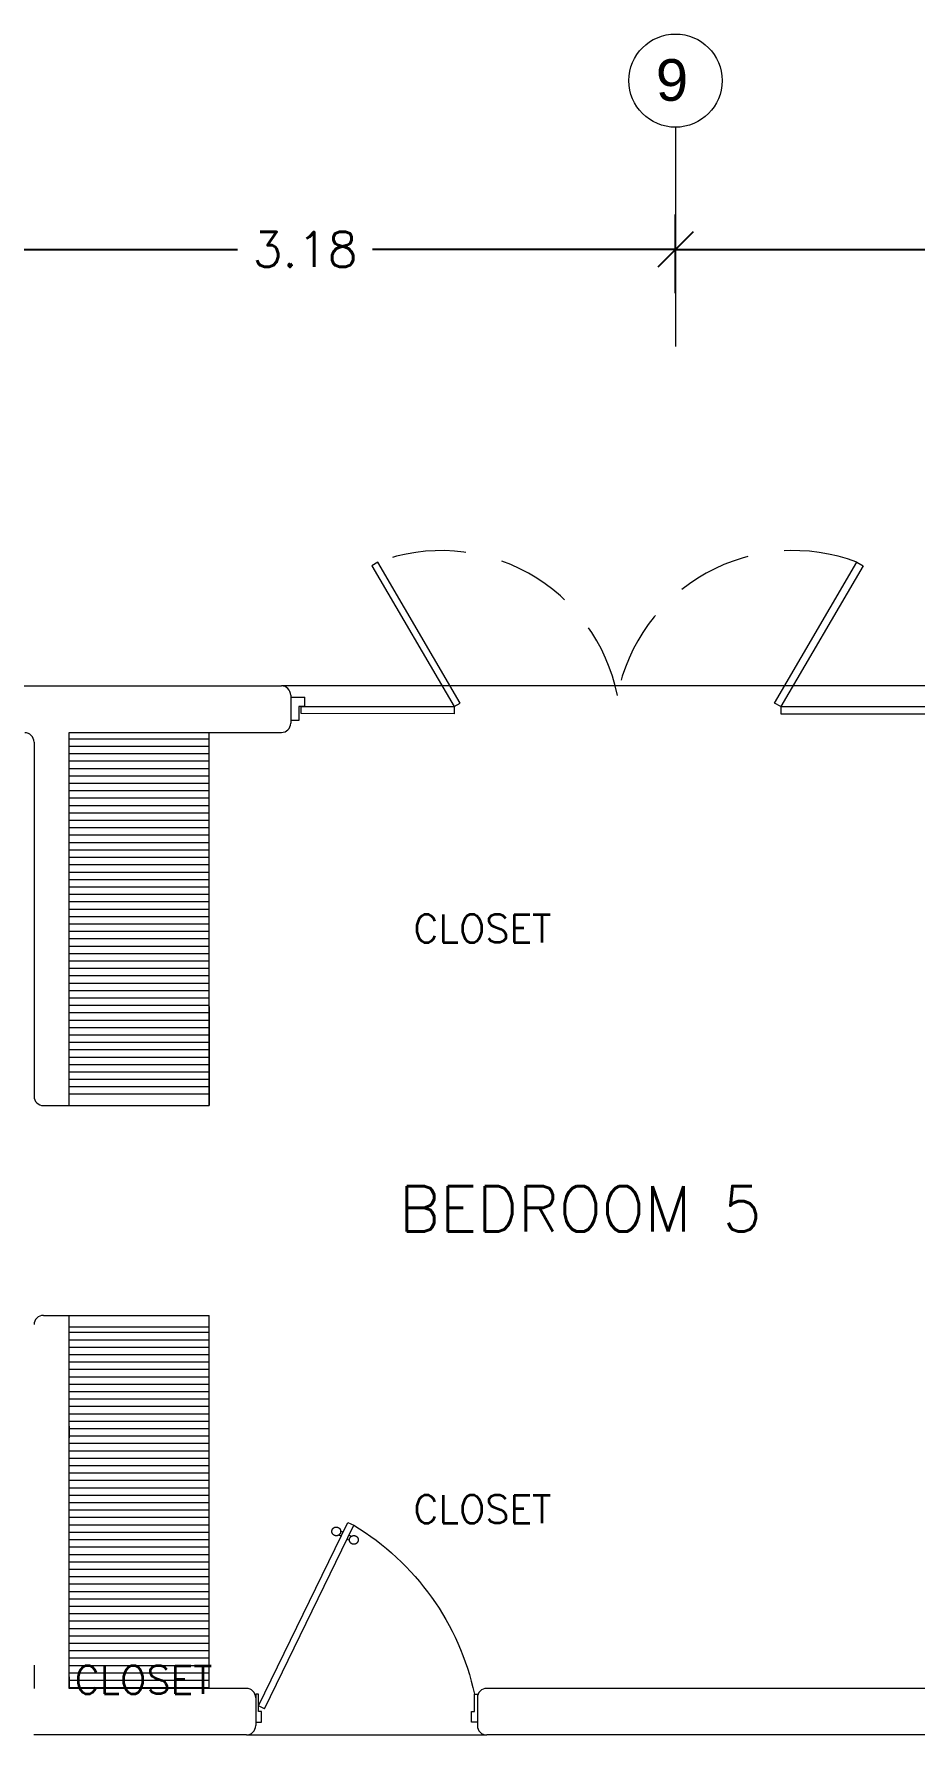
# Model space of a CAD drawing. Header units: metres. Extents: x -25 to 234, y -27 to 52.
# Drawn here: x 104.52 to 108.29, y 44.53 to 51.83 of the extents above; entities that cross this region are included whole.
import ezdxf

# ---------------------------------------------------------------- set-up
doc = ezdxf.new("R2010")
doc.units = ezdxf.units.M
doc.header["$LTSCALE"] = 0.1
doc.header["$MEASUREMENT"] = 0
doc.header["$PDMODE"] = 66
for name, pattern in [('CONTINUA', [0]), ('Grid Line 1_2_', [22.225, 12.7, -3.175, 3.175, -3.175]), ('HIDDEN2', [4.7625, 3.175, -1.5875])]:
    doc.linetypes.add(name, pattern=pattern)
for name, color, linetype, lineweight in [('0-S-GRID', 1, 'Continuous', 9), ('0-S-GRID-IDEN', 1, 'Continuous', 9), ('A-DOOR', 251, 'Continuous', 5), ('A-WALL', 7, 'Continuous', 5), ('baños', 251, 'Continuous', 0), ('closets', 253, 'Continuous', 0), ('piso', 253, 'Continuous', 0)]:
    doc.layers.add(name, color=color, linetype=linetype, lineweight=lineweight)
for name, color, linetype in [('001-DIMTEXTO', 4, 'Continuous'), ('DIMTEXTO', 4, 'Continuous'), ('TEXTOS', 4, 'Continuous')]:
    doc.layers.add(name, color=color, linetype=linetype)
doc.styles.add('Arial_2', font='arial.ttf', dxfattribs={"height": 0.2})
doc.styles.add('SMPLEX', font='simplex.shx')
doc.styles.get("Standard").update_dxf_attribs({"font": 'arial.ttf'})
doc.dimstyles.new('DIM-75', dxfattribs={"dimscale": 0.75, "dimtxt": 0.2, "dimasz": 0.2, "dimexe": 0.2, "dimexo": 0.2, "dimgap": 0.1, "dimtad": 0, "dimtih": 1, "dimtoh": 1, "dimzin": 0, "dimdsep": 46, "dimtxsty": 'SMPLEX', "dimblk1": 'OBLIQUE', "dimblk2": 'OBLIQUE', "dimsah": 1, "dimcen": 0.2, "dimclrd": 4, "dimclre": 4, "dimclrt": 4, "dimadec": 0, "dimazin": 0, "dimtfac": 1, "dimtmove": 1, "dimatfit": 3, "dimldrblk": 'OPEN30', "dimfxl": 0.25, "dimfxlon": 1, "dimtfill": 1, "dimtolj": 1, "dimtzin": 0, "dimarcsym": 0})

# ---------------------------------------------------------------- blocks, each defined once
blk = doc.blocks.new('puerta 1.00')
at = {"layer": 'A-DOOR'}
for p, q in [((-0.15, -0.0125), (-0.9369, -0.3949)), ((-0.1376, -0.038), (-0.9245, -0.4204)), ((-0.1376, -0.038), (-0.15, -0.0125)), ((-0.8946, -0.3743), (-0.8996, -0.3641)), ((-0.8777, -0.3661), (-0.8826, -0.3559)), ((-0.9369, -0.3949), (-0.9245, -0.4204)), ((-0.8822, -0.3998), (-0.8772, -0.4101)), ((-0.8653, -0.3916), (-0.8603, -0.4018))]:
    blk.add_line(p, q, dxfattribs=at)
for points in [[(-0.08, 0), (-0.08, -0.025), (-0.125, -0.025), (-0.125, -0.0125), (-0.2, -0.0125), (-0.2, 0), (-0.08, 0)], [(-0.08, -0.95), (-0.08, -0.925), (-0.125, -0.925), (-0.125, -0.9375), (-0.2, -0.9375), (-0.2, -0.95), (-0.08, -0.95)]]:
    blk.add_lwpolyline(points, dxfattribs=at)
blk.add_arc((0.0366, 0.1602), 1.1229, 211.13358, 257.83427, dxfattribs=at)
for points in [[(-0.8982, -0.3642), (-0.9033, -0.3642), (-0.912, -0.3591), (-0.917, -0.3504), (-0.917, -0.3403), (-0.912, -0.3316), (-0.9033, -0.3265), (-0.8932, -0.3265), (-0.8844, -0.3316), (-0.8794, -0.3403), (-0.8794, -0.3504), (-0.8844, -0.3591), (-0.8932, -0.3642), (-0.8982, -0.3642)], [(-0.8617, -0.4394), (-0.8667, -0.4394), (-0.8754, -0.4344), (-0.8805, -0.4256), (-0.8805, -0.4156), (-0.8754, -0.4068), (-0.8667, -0.4018), (-0.8566, -0.4018), (-0.8479, -0.4068), (-0.8428, -0.4156), (-0.8428, -0.4257), (-0.8479, -0.4344), (-0.8566, -0.4394), (-0.8617, -0.4394)]]:
    blk.add_open_spline(points, degree=2, dxfattribs=at)
blk = doc.blocks.new('A$Ca7b09788')
at = {"layer": 'A-DOOR'}
for p, q in [((0, 0.1006), (0.06, 0.1006)), ((0.06, 0.0606), (0.06, 0.1006)), ((2.8, 0.1), (2.74, 0.1)), ((2.74, 0.06), (2.74, 0.1)), ((0.035, 0.0006), (0, 0.0006)), ((0.035, 0.0606), (0.035, 0.0006)), ((0.06, 0.0606), (0.035, 0.0606)), ((2.74, 0.06), (2.765, 0.06)), ((2.765, 0.06), (2.765, 0)), ((2.765, 0), (2.8, 0))]:
    blk.add_line(p, q, dxfattribs=at)
for points in [[(0.3471, 0.6649), (0.7, 0.0604), (0.7261, 0.0757), (0.3732, 0.6802)], [(2.4529, 0.6649), (2.1, 0.0604), (2.0739, 0.0757), (2.4268, 0.6802)], [(0.0446, 0.0606), (0.7, 0.0604), (0.7, 0.0301), (0.0446, 0.0303)], [(2.7524, 0.06), (2.1, 0.0602), (2.1, 0.0299), (2.7524, 0.0297)]]:
    blk.add_lwpolyline(points, close=True, dxfattribs=at)
at = {"layer": 'A-DOOR', "linetype": 'HIDDEN2'}
for centre, start, end in [((0.6447, -0.0402), 11.15443, 110.64705), ((2.1553, -0.0402), 69.35295, 168.84557)]:
    blk.add_arc(centre, 0.7699, start, end, dxfattribs=at)
blk = doc.blocks.new('PL BASE 1N NASAS 09')
at = {"layer": 'closets', "transparency": 33554687}
h = blk.add_hatch(dxfattribs=at)
h.set_pattern_fill('LINE', color=256, scale=0.01, angle=180)
h.set_pattern_definition([(180, (-441.877485, -2857.39924), (-4e-18, -0.03175), [])])
h.paths.add_polyline_path([(-105.7315, -35.4497), (-105.7315, -36.9997), (-105.1315, -36.9997), (-105.1315, -35.4497)])
h = blk.add_hatch(dxfattribs=at)
h.set_pattern_fill('LINE', color=256, scale=0.01, angle=180)
h.set_pattern_definition([(180, (-441.88125, -2859.913363), (-4e-18, -0.03175), [])])
h.paths.add_polyline_path([(-105.7315, -37.9997), (-105.7315, -39.5497), (-105.1315, -39.5497), (-105.1315, -37.9997)])
at = {"layer": 'A-WALL'}
for p, q in [((-105.941, -35.2497), (-104.821, -35.2497)), ((-104.781, -35.2897), (-104.781, -35.4097)), ((-105.731, -35.4497), (-104.821, -35.4497)), ((-105.731, -37.0497), (-105.731, -35.4497)), ((-105.881, -35.4906), (-105.881, -37.0097)), ((-105.841, -37.0497), (-105.731, -37.0497)), ((-105.841, -37.9497), (-105.731, -37.9497)), ((-105.731, -39.5497), (-105.731, -37.9497)), ((-105.731, -38.4247), (-105.731, -38.4747)), ((-105.881, -39.4497), (-105.881, -39.5497)), ((-105.731, -39.4997), (-105.731, -39.5497)), ((-104.971, -39.5497), (-105.731, -39.5497)), ((-104.931, -39.5897), (-104.931, -39.7097)), ((-103.981, -39.5897), (-103.981, -39.7097)), ((-101.071, -39.5497), (-103.941, -39.5497)), ((-104.971, -39.7497), (-105.8815, -39.7497)), ((-100.1211, -39.7497), (-103.941, -39.7497))]:
    blk.add_line(p, q, dxfattribs=at)
for centre, start, end in [((-104.821, -35.2897), 0, 90), ((-105.921, -35.4906), 360, 90), ((-104.821, -35.4097), 270, 0), ((-105.841, -37.0097), 180, 270), ((-105.841, -37.9897), 90, 180), ((-104.971, -39.5897), 0, 90), ((-103.941, -39.5897), 90, 180), ((-104.971, -39.7097), 270, 0), ((-103.941, -39.7097), 180, 270)]:
    blk.add_arc(centre, 0.04, start, end, dxfattribs=at)
at = {"layer": 'closets', "transparency": 33554687}
for p, q in [((-105.131, -37.0497), (-105.131, -35.4497)), ((-105.131, -36.6247), (-105.131, -37.0497)), ((-105.7315, -36.9997), (-105.131, -36.9997)), ((-105.7315, -37.0497), (-105.131, -37.0497)), ((-105.7315, -37.9497), (-105.131, -37.9497)), ((-105.7315, -37.9997), (-105.131, -37.9997)), ((-105.131, -39.5497), (-105.131, -37.9497))]:
    blk.add_line(p, q, dxfattribs=at)
at = {"layer": 'piso'}
for p, q in [((-101.941, -35.2497), (-104.821, -35.2497)), ((-104.971, -39.7497), (-103.941, -39.7497))]:
    blk.add_line(p, q, dxfattribs=at)
at = {"color": 1}
blk.add_blockref('A$Ca7b09788', (-104.781, -35.3991), dxfattribs=at)
at = {"layer": 'A-DOOR', "xscale": -1, "rotation": 90}
blk.add_blockref('puerta 1.00', (-104.931, -39.7747), dxfattribs=at)
at = {"layer": 'TEXTOS'}
for s, insert, char_height, width, attachment_point in [('{\\Fromans|c0;\\H0.8x;CLOSET\\H1.25x; }', (-103.6641, -36.3498), 0.15, 3.405477, 9), ('{\\Fromans|c0; BEDROOM 5}', (-104.4508, -37.5905), 0.195, 3.404877, 7), ('{\\Fromans|c0;\\H0.8x;CLOSET\\H1.25x; }', (-103.6641, -38.8416), 0.15, 3.405477, 9), ('{\\Fromans|c0;\\H0.8x;CLOSET\\H1.25x; }', (-105.1165, -39.5732), 0.15, 3.404877, 9)]:
    blk.add_mtext(s, dxfattribs=dict(at, insert=insert, char_height=char_height, width=width, attachment_point=attachment_point))
blk = doc.blocks.new('_Oblique')
at = {"color": 0, "linetype": 'ByBlock', "lineweight": -2}
blk.add_line((-0.5, -0.5), (0.5, 0.5), dxfattribs=at)
blk = doc.blocks.new('*D995')
at = {"layer": 'Defpoints', "color": 0, "ltscale": 0.2, "transparency": 16777216}
for p in [(112.2491, -0.1355), (109.0741, -0.5517), (112.2491, -0.5517)]:
    blk.add_point(p, dxfattribs=at)
at = {"layer": 'DIMTEXTO', "color": 4, "lineweight": -2, "ltscale": 0.2, "transparency": 16777216}
for p, q in [((109.0741, -0.323), (109.0741, 0.0145)), ((112.2491, -0.323), (112.2491, 0.0145)), ((109.0741, -0.1355), (110.3723, -0.1355)), ((112.2491, -0.1355), (110.9509, -0.1355))]:
    blk.add_line(p, q, dxfattribs=at)
at = {"layer": 'DIMTEXTO', "color": 4, "lineweight": -2, "ltscale": 0.2, "transparency": 16777216, "xscale": 0.15, "yscale": 0.15, "zscale": 0.15, "rotation": 180}
blk.add_blockref('_Oblique', (109.0741, -0.1355), dxfattribs=at)
at = {"layer": 'DIMTEXTO', "color": 4, "lineweight": -2, "ltscale": 0.2, "transparency": 16777216, "xscale": 0.15, "yscale": 0.15, "zscale": 0.15}
blk.add_blockref('_Oblique', (112.2491, -0.1355), dxfattribs=at)
at = {"layer": 'DIMTEXTO', "color": 4, "ltscale": 0.2, "transparency": 16777216, "insert": (110.6616, -0.1355), "char_height": 0.15, "attachment_point": 5, "style": 'SMPLEX', "bg_fill": 3, "box_fill_scale": 1.25, "bg_fill_color": 256, "bg_fill_true_color": 13158600, "bg_fill_transparency": 0}
blk.add_mtext('\\A1;3.18', dxfattribs=at)
blk = doc.blocks.new('_Open30')
at = {"layer": 'DIMTEXTO', "color": 0, "lineweight": -2}
for p, q in [((-1, 0.268), (0, 0)), ((0, 0), (-1, -0.268)), ((0, 0), (-1, 0))]:
    blk.add_line(p, q, dxfattribs=at)
blk = doc.blocks.new('*D996')
at = {"layer": 'Defpoints', "color": 0, "ltscale": 0.2, "transparency": 16777216}
for p in [(115.6241, -0.1355), (112.2491, -0.5517), (115.6241, -0.5517)]:
    blk.add_point(p, dxfattribs=at)
at = {"layer": 'DIMTEXTO', "color": 4, "lineweight": -2, "ltscale": 0.2, "transparency": 16777216}
for p, q in [((112.2491, -0.323), (112.2491, 0.0145)), ((115.6241, -0.323), (115.6241, 0.0145)), ((112.2491, -0.1355), (113.633, -0.1355)), ((115.6241, -0.1355), (114.2402, -0.1355))]:
    blk.add_line(p, q, dxfattribs=at)
at = {"layer": 'DIMTEXTO', "color": 4, "lineweight": -2, "ltscale": 0.2, "transparency": 16777216, "xscale": 0.15, "yscale": 0.15, "zscale": 0.15, "rotation": 180}
blk.add_blockref('_Oblique', (112.2491, -0.1355), dxfattribs=at)
at = {"layer": 'DIMTEXTO', "color": 4, "lineweight": -2, "ltscale": 0.2, "transparency": 16777216, "xscale": 0.15, "yscale": 0.15, "zscale": 0.15}
blk.add_blockref('_Oblique', (115.6241, -0.1355), dxfattribs=at)
at = {"layer": 'DIMTEXTO', "color": 4, "ltscale": 0.2, "transparency": 16777216, "insert": (113.9366, -0.1355), "char_height": 0.15, "attachment_point": 5, "style": 'SMPLEX', "bg_fill": 3, "box_fill_scale": 1.25, "bg_fill_color": 256, "bg_fill_true_color": 13158600, "bg_fill_transparency": 0}
blk.add_mtext('\\A1;3.37', dxfattribs=at)
blk = doc.blocks.new('A$Cac76d8b6')
at = {"layer": '0-S-GRID', "linetype": 'Grid Line 1_2_'}
blk.add_line((22.784, 27.3263), (22.784, 26.3863), dxfattribs=at)
blk.add_line((22.784, 27.3263), (22.784, 26.3863), dxfattribs=at)
at = {"layer": '0-S-GRID-IDEN'}
blk.add_circle((22.784, 27.5263), 0.2, dxfattribs=at)
at = {"layer": 'DIMTEXTO', "insert": (22.8382, 27.6185), "char_height": 0.1786, "width": 0.168354, "attachment_point": 3, "style": 'Arial_2'}
blk.add_mtext('9', dxfattribs=at)
at = {"layer": 'DIMTEXTO', "ltscale": 0.2}
dim = blk.add_linear_dim(base=(22.7840051835, 26.802505095), p1=(19.6090051822, 26.3862992915), p2=(22.7840051835, 26.3862992915), dimstyle='DIM-75', override={"dimtmove": 1}, dxfattribs=at)
dim.commit()
dim.dimension.update_dxf_attribs({"geometry": '*D995', "text_midpoint": (21.1965051829, 26.802505095), "insert": (-89.4650763662, 26.9380438588)})
dim = blk.add_linear_dim(base=(26.1590051822, 26.8025051248), p1=(22.7840051835, 26.3862992915), p2=(26.1590051822, 26.3862993213), dimstyle='DIM-75', override={"dimtmove": 1}, dxfattribs=at)
dim.commit()
dim.dimension.update_dxf_attribs({"geometry": '*D996', "text_midpoint": (24.4715051829, 26.8025051248), "insert": (-89.4650763662, 26.9380438588)})

msp = doc.modelspace()

# ---------------------------------------------------------------- block references
at = {"layer": 'baños'}
msp.add_blockref('PL BASE 1N NASAS 09', (210.3991, 84.2818), dxfattribs=at)

# ---------------------------------------------------------------- next in the draw order: block references
at = {"layer": '001-DIMTEXTO', "linetype": 'CONTINUA'}
msp.add_blockref('A$Cac76d8b6', (84.4834, 24.102), dxfattribs=at)

doc.saveas('drawing.dxf')
